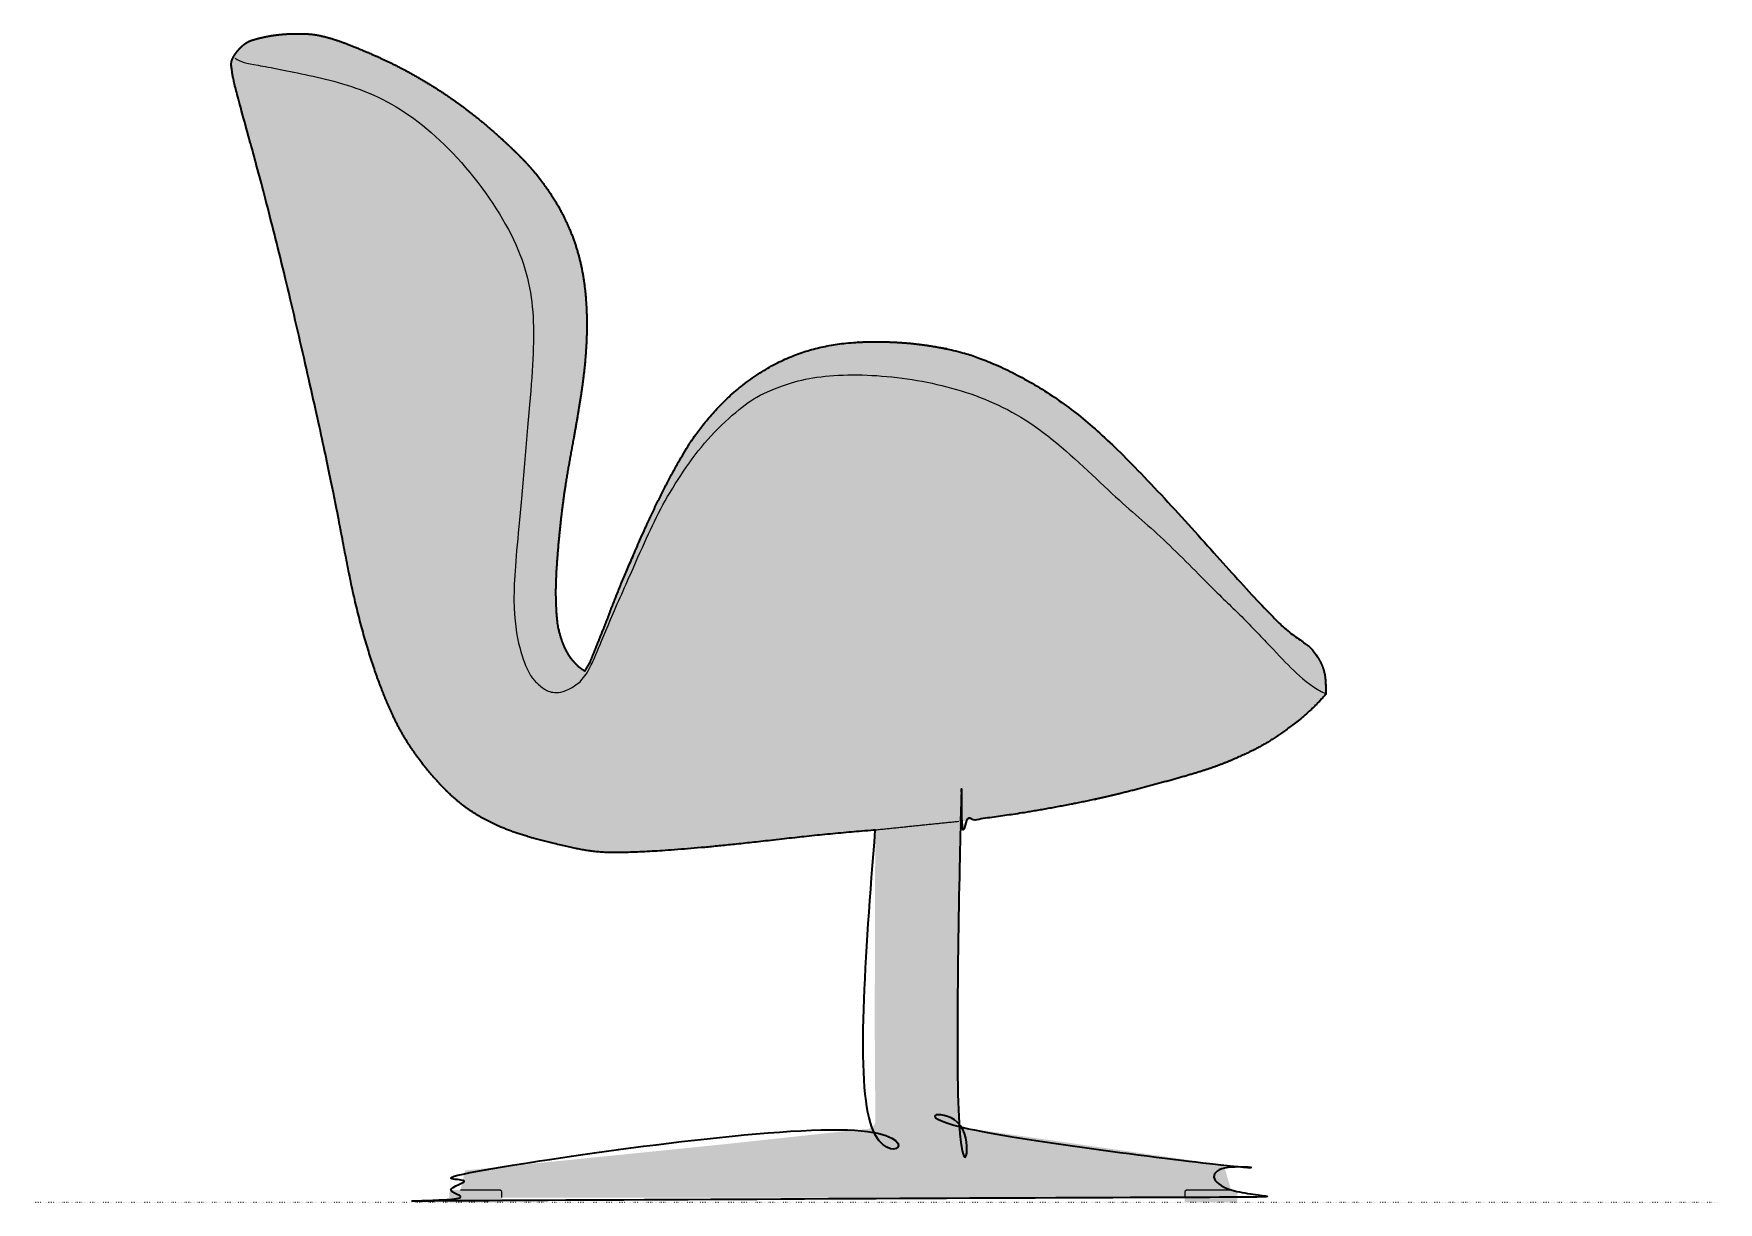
# Model space of a CAD drawing. Header units: millimetres. Extents: x 0 to 3327, y -1408 to 790.
# Drawn here: x 2037 to 3176, y 0 to 790 of the extents above; entities that cross this region are included whole.
import ezdxf

# ---------------------------------------------------------------- set-up
doc = ezdxf.new("R2010")
doc.units = ezdxf.units.MM
doc.linetypes.add('Dots', pattern=[1, 0, -1])
doc.layers.add('Blocks', color=7, linetype='Continuous')
doc.layers.add('Blocks$Fill', color=7, linetype='Continuous', true_color=0xffffff)
for name, color, linetype, lineweight, true_color in [('Blocks$Inner', 7, 'Continuous', 25, 0x007f00), ('Blocks$Outline', 7, 'Continuous', 35, 0xff3f3f), ('Groud', 7, 'Dots', 25, 0x243775)]:
    doc.layers.add(name, color=color, linetype=linetype, lineweight=lineweight, true_color=true_color)

# ---------------------------------------------------------------- blocks, each defined once
blk = doc.blocks.new('Swan Side 01')
at = {"layer": 'Blocks$Fill', "extrusion": (0, 0, -1)}
blk.add_hatch(color=256, dxfattribs=at).paths.add_polyline_path([(570.0552652609476, 251.5800615831148), (570.3601500342838, 251.5485948121049), (591.4799392894449, 249.844805281609), (681.0930082965772, 240.3926674179726), (706.060933588006, 238.2670820799489), (729.1347131663126, 236.8589755601967), (739.459078065699, 236.5036573661595), (744.1440627333211, 236.4368706398278), (748.4446044758939, 236.4530230574694), (752.3333671132981, 236.5574341164611), (755.8726029559416, 236.7496286131426), (759.1469614368646, 237.0276826685941), (762.2410919891068, 237.3896724038957), (765.2396440457082, 237.8336739401278), (768.2272670397086, 238.3577633983704), (774.5083235720664, 239.6385105652083), (789.2266924334235, 243.0210539627239), (797.0422862454448, 245.0159545549367), (804.627909758217, 247.1373977064916), (808.2200351778006, 248.229975093173), (811.6690067977277, 249.3459635174247), (814.9893339969311, 250.491365258787), (818.1955261543437, 251.6721825968001), (821.3020926488982, 252.894417811004), (824.3235428595276, 254.164073180939), (827.2743861651645, 255.4871509861452), (830.1691319447419, 256.8696535061628), (833.0199802628952, 258.3174906308662), (835.8298939270718, 259.8362026914675), (838.5995264304217, 261.4312376295128), (841.329531266095, 263.1080433865486), (844.0205619272418, 264.8720679041212), (846.673271907012, 266.7287591237769), (849.2883146985557, 268.683564987062), (851.8663437950232, 270.7419334355228), (854.4077205467377, 272.9067529717439), (856.9116377327159, 275.1706743424622), (859.3769959891479, 277.5237888554528), (861.8026959522235, 279.956187818491), (864.1876382581329, 282.4579625393518), (866.5307235430662, 285.0192043258104), (871.0869255947641, 290.2804543266219), (875.456331926343, 295.6656664712502), (879.5992712748532, 301.1205621625156), (881.571488788756, 303.8587412103071), (883.4698971068501, 306.595860991362), (885.2887654124551, 309.3257614545479), (887.02236288889, 312.0422825487329), (888.66808366501, 314.7433481409377), (890.2358216518107, 317.4432177707919), (891.7385957058235, 320.1602348960782), (893.1894246835794, 322.912742974579), (895.9873228364452, 328.5976058223536), (898.7336669626575, 334.6445539763753), (901.514975951408, 341.1897838544488), (904.3472408396592, 348.3272868965603), (907.2288207013157, 356.1405032982411), (910.1580746102825, 364.7128732550226), (913.122739351186, 374.0889007656805), (916.0680625515399, 384.1573450419661), (918.9286695495794, 394.7680290988749), (921.6391856835401, 405.7707759514026), (926.5231710837294, 428.5332649252501), (944.3543367076411, 517.1985005209067), (972.1061851828929, 637.6708229420225), (1003.331859023379, 756.1426643521208), (1004.056994489709, 759.3393773864747), (1004.560202219227, 761.8566637205593), (1004.905304494364, 763.8641897484754), (1005.359028214371, 767.0078712429017), (1005.436276658358, 767.6961903249178), (1005.466613233848, 768.0303667887013), (1005.490572642944, 768.3588281817995), (1005.507515834104, 768.6822797398106), (1005.516803755785, 769.001426698333), (1005.517797356446, 769.3169742929647), (1005.509857584542, 769.6296277593038), (1005.492345388532, 769.940092332949), (1005.464621716873, 770.2490732494982), (1005.446730874068, 770.4032277224862), (1005.426047518022, 770.5572757445497), (1005.402491767293, 770.7113054701382), (1005.375983740437, 770.8654050537018), (1005.346456472489, 771.0196561794012), (1005.313894664392, 771.1741146502422), (1005.278295933568, 771.3288297989416), (1005.239657897437, 771.483850958216), (1005.197978173421, 771.6392274607825), (1005.153254378939, 771.7950086393581), (1005.054665048263, 772.1079823554032), (1004.943870844777, 772.4231667680863), (1004.820852707846, 772.740956539142), (1004.685591576839, 773.0617463303049), (1004.538068391121, 773.38593080331), (1004.378264090059, 773.7139046198919), (1004.20615961302, 774.0460624417856), (1004.02173589937, 774.3827989307256), (1003.824973888476, 774.7245087484466), (1003.615854519705, 775.0715865566838), (1003.394358732423, 775.4244270171714), (1002.914161659795, 776.148974541838), (1002.385331185837, 776.8989795386343), (1001.81321982705, 777.6659539129889), (1001.204281100248, 778.4390804926405), (1000.564968522245, 779.2075421053273), (999.901735609855, 779.9605215787881), (999.221035879892, 780.6872017407613), (998.876152682325, 781.0372992136083), (998.52932284917, 781.3767654189854), (998.1813530700285, 781.7042482103598), (997.8330500345025, 782.0183954411989), (997.4849224564746, 782.3182022654648), (997.1362871469493, 782.6040530390991), (996.7861629412122, 782.8766794185383), (996.4335686745492, 783.1368130602186), (996.0775231822458, 783.3851856205765), (995.7170452995878, 783.6225287560485), (995.3511538618606, 783.849574123071), (994.9788677043498, 784.0670533780803), (994.5992056623411, 784.275698177513), (994.2111865711202, 784.4762401778053), (993.8138292659726, 784.6694110353935), (993.406152582184, 784.8559424067143), (992.9871753550399, 785.0365659482043), (992.5559164198258, 785.2120133162992), (992.1113946118278, 785.3830161674359), (991.6526287663308, 785.5503061580508), (990.6913348093628, 785.875694146911), (989.6786577581024, 786.1891303516237), (988.6241153271087, 786.4905878043828), (987.5372252309407, 786.7800395373822), (985.30447290132, 787.3228179728792), (983.0565424857145, 787.8172499156673), (980.8499757089846, 788.2631248280032), (978.6629143295327, 788.6602529909587), (976.4539001141472, 789.0084498903091), (974.1814748296165, 789.3075310118296), (971.8128819650055, 789.5571711001219), (969.3501718984866, 789.7564819350924), (966.804096730508, 789.9044345554742), (964.1854085615184, 789.9999999999997), (961.5158516174558, 790.0426320773367), (958.8611386262144, 790.0337156758937), (956.2979744411778, 789.9751184540138), (953.9030639157291, 789.8687080700399), (951.7159736666731, 789.711265401006), (950.6686240576054, 789.606360430859), (949.6277173644958, 789.4792241987063), (948.5749880165827, 789.3262750758583), (947.4921704431046, 789.1439314336258), (946.3609990732998, 788.9286116433193), (945.1632083364068, 788.6767340762494), (942.5332192207586, 788.0563689488168), (939.6486422423118, 787.2911322805874), (936.5944292896669, 786.3967101525751), (933.4555322514245, 785.3887886457942), (930.2868336655779, 784.2770161442068), (927.0229386676895, 783.0468902435678), (919.8277025756074, 780.1494178399469), (911.3354685617767, 776.5721887773868), (901.9293144406275, 772.3515730096657), (897.0509748114437, 770.0137023540109), (892.0302458031566, 767.4824663179999), (886.8001090331463, 764.7062191709147), (881.2935461187922, 761.6333151820372), (875.484293180161, 758.2374378563085), (869.5091043480691, 754.593587641305), (863.5454882560193, 750.8020942202625), (857.7709535375153, 746.9632872764164), (852.3109333401765, 743.1458244583982), (847.0825588680855, 739.2916752764238), (841.9508858394421, 735.3111372061041), (836.7809699724454, 731.1145077230505), (826.1640132623495, 722.0092649576097), (816.0390378141951, 712.7338294671074), (811.4873535456843, 708.3127207324039), (807.2394328728493, 703.9521769759676), (805.1933169612325, 701.7445755282483), (803.1798616402413, 699.492065601474), (801.1846401404446, 697.1746306211041), (799.1932256924113, 694.7722540125983), (797.1956441353848, 692.2698346188292), (795.199731743308, 689.6719329523232), (793.2177773987978, 686.9880249430206), (791.2620699844717, 684.227586520861), (789.3448983829469, 681.4000936157845), (787.4785514768406, 678.515022157731), (785.67531814877, 675.5818480766403), (783.9474872813523, 672.6100473024525), (782.305203823767, 669.6089408849214), (780.7500369914428, 666.5872303530577), (779.2814120663702, 663.5534623556864), (777.8987543305399, 660.5161835416318), (776.6014890659427, 657.4839405597189), (775.3890415545693, 654.4652800587722), (774.2608370784104, 651.4687486876167), (773.2163009194567, 648.5028930950771), (772.2542228401543, 645.5730674374468), (771.370850524769, 642.6718559008955), (770.5617961380227, 639.7886501790615), (769.8226718446366, 636.9128419655832), (769.1490898093324, 634.0338229540989), (768.5366621968312, 631.1409848382472), (767.9810011718548, 628.2237193116663), (767.4777188991245, 625.2714180679945), (767.0231499483882, 622.2757779605591), (766.6165185094982, 619.2377164814413), (765.946854546773, 613.0472200152399), (765.4682997699797, 606.7257098835511), (765.1804269381491, 600.298967300536), (765.0813407172212, 593.7904172678211), (765.1632734007724, 587.2140599368929), (765.4169891892882, 580.5815392467039), (765.8332522832543, 573.9044991362059), (766.4052184619355, 567.1761051398926), (767.135609819712, 560.315609174425), (769.0921227651883, 545.8014053848368), (779.9357695696062, 482.5477827428022), (782.0149800050947, 467.220057624275), (783.6594718061706, 452.2322380332369), (784.9214043046538, 438.1595804461359), (785.7622238184474, 425.9382922959179), (786.0086296916609, 420.7891639534363), (786.1450861355188, 416.1667233748477), (786.1822299507326, 411.8782046718072), (786.1306979380131, 407.7308419559697), (785.9996034968008, 403.5898660978555), (785.791966421451, 399.5524950034479), (785.5092831050483, 395.7739433375954), (785.340266729291, 394.0302293731426), (785.1530499406773, 392.4094257651469), (784.9483897909645, 390.9257856300329), (784.729323342397, 389.5729672175003), (784.4994576598413, 388.3394800605671), (784.2623998081639, 387.2138336922515), (784.021756852231, 386.1845376455716), (783.7811358569091, 385.2401014535457), (783.3143880075638, 383.5598467655282), (782.4733692467033, 380.768419918931), (782.0653773880688, 379.5508744172312), (781.6377084589167, 378.3858873695833), (781.1745444038847, 377.2341208642185), (780.6808612013062, 376.0975458233368), (780.1668333379375, 374.9884603776297), (779.6426353005359, 373.919162657789), (779.1159148881645, 372.8985186810114), (778.5842131491138, 371.9216660105134), (778.042544443981, 370.9803100960165), (777.4859231333629, 370.0661563872424), (776.9081983766364, 369.1714098142664), (776.2985585282975, 368.2902732285809), (775.978027680172, 367.853153159674), (775.6450267416217, 367.417448962032), (775.2980586068061, 366.9824984271357), (774.9356261698845, 366.5476393464659), (774.5576244122808, 366.1131134683412), (774.1695166644745, 365.6827783684324), (773.3904048692302, 364.8537266332968), (771.5002730583232, 362.9450818488586), (771.0550727834803, 362.5193162262573), (770.831233908719, 362.3176750993541), (770.592493660374, 362.1126095016207), (770.3282953769277, 361.8959302377361), (770.0280823968624, 361.6594481123789), (769.2969688505887, 361.1125230636877), (768.8718817922993, 360.8107330303339), (768.4126154783362, 360.4973436316056), (767.9233006095202, 360.1778190979757), (767.4080678866726, 359.8576236599172), (766.8710480106145, 359.5422215479031), (766.3163716821664, 359.2370769924065), (764.6962484756875, 361.8575972369512), (763.986969635288, 363.0917754083667), (763.6566008356128, 363.7008481722288), (763.3420600419313, 364.3087687847153), (763.0427553501971, 364.9181915247721), (762.7567844632486, 365.529811597566), (762.2159245219462, 366.760465488252), (740.3052766484434, 421.9251336310013), (724.7673551969801, 457.5051220171301), (717.124837703291, 473.7183970588511), (708.5853688442284, 490.4279325534802), (704.3298549524976, 498.252291675904), (700.3099165643255, 505.296038322521), (696.6288530536344, 511.3517351694416), (694.8689824496902, 514.0782117974184), (693.1248758549617, 516.6632157748581), (691.3680257006605, 519.1513285116002), (689.5699244179979, 521.5871314174834), (687.7020644381851, 524.0152059023469), (685.7359381924333, 526.4801333760299), (681.4324697992434, 531.6181277422321), (679.0898306247443, 534.2693328223347), (676.619524544542, 536.9540398599127), (674.0212538683113, 539.6562713745711), (671.294720905727, 542.3600498859157), (668.439627966464, 545.0493979135522), (665.4556773601969, 547.7083379770856), (662.3460225666346, 550.3213616367029), (659.1276217456227, 552.8748366149148), (655.820884227041, 555.355599674813), (652.446219340769, 557.7504875794893), (649.0240364166864, 560.0463370920355), (645.5747447846727, 562.2299849755432), (642.118753774608, 564.2882679931042), (638.6764727163716, 566.2080229078103), (635.2634519553387, 567.9797284986672), (631.8758058988669, 569.6084316083356), (628.5047899698089, 571.1028210953904), (625.1416595910177, 572.4715858184061), (621.7776701853463, 573.7234146359574), (618.4040771756472, 574.866996406619), (615.0121359847735, 575.9110199889656), (611.5931020355783, 576.8641742415718), (608.1372186165659, 577.7335969241778), (604.6306804788479, 578.5202214011856), (601.0586702391877, 579.2234299381623), (597.4063705143485, 579.8426048006753), (593.6589639210935, 580.3771282542917), (589.8016330761859, 580.8263825645789), (585.819560596389, 581.1897499971043), (581.6979290984663, 581.4666128174349), (577.430719977567, 581.6567984869512), (573.0471097423864, 581.7619152502859), (568.5850736800053, 581.7840165478844), (564.0825870775052, 581.7251558201928), (559.5776252219671, 581.5873865076563), (555.1081634004723, 581.3727620507208), (550.712176900102, 581.0833358898319), (546.4276410079374, 580.7211614654356), (542.2874216435763, 580.2896596376253), (538.3039472566833, 579.7977209450879), (530.8365097440267, 578.6735647991716), (524.0838811274175, 577.4307566943658), (518.104614064306, 576.1513602973496), (512.8897269963088, 574.8870177041744), (510.4859223421814, 574.2405041239223), (508.1601015017098, 573.5676847283789), (505.8689328952003, 572.856001297908), (503.5690849429593, 572.0928956128737), (498.7700246825079, 570.3621846005694), (493.4893310475954, 568.2912120886056), (487.7456662246184, 565.8601430910381), (481.6307553647629, 563.0652687761516), (475.2363236192149, 559.9028803122305), (468.6534715002028, 556.3777367909449), (461.9708009641258, 552.528468997503), (455.276289328425, 548.402175640499), (448.6579139105421, 544.0459554285264), (442.1780521047752, 539.4913001324394), (435.7966816128495, 534.7072737721335), (429.4481802133466, 529.6473334297646), (423.0669256848485, 524.2649361874885), (416.5697612056571, 518.4930507580941), (409.8033915529546, 512.1826923769015), (402.5969869036433, 505.1643879098636), (394.7797174346255, 497.2686642229337), (377.2493874145329, 478.8465311549085), (311.0035885652156, 406.1460105576217), (299.4328340151259, 394.0938941208124), (295.4839568840905, 390.2103815463896), (293.9169466745154, 388.7446695083829), (292.5588065193149, 387.5270390247085), (291.3624747812985, 386.5055291365129), (290.2808898232759, 385.6281788849428), (288.2737136984506, 384.0981134562661), (278.2391149351049, 376.8933945344261), (277.595801245083, 376.4119457070651), (276.9851639563749, 375.9295890219996), (276.6892665639695, 375.6839482698007), (276.3981393936397, 375.4331341975432), (276.1106494859677, 375.1754980200162), (275.8256638815361, 374.9093909520092), (275.5420496209271, 374.6331642083111), (275.2586737447232, 374.3451690037111), (274.9746155979475, 374.0441012164903), (274.6898037433867, 373.7300353788962), (274.1184823798201, 373.0645863355463), (273.545836591844, 372.3521754395772), (272.9729933172789, 371.5961562569045), (272.4010794939452, 370.7998823534441), (271.8312220596633, 369.9667072951117), (271.264547952254, 369.099984647823), (270.7021841095375, 368.2030679774937), (270.1458305110401, 367.2777738611293), (269.5994793031109, 366.3197709200936), (269.0676956738046, 365.3231907868405), (268.555044811176, 364.2821650938237), (268.307320788633, 363.7431512975456), (268.06609190328, 363.1908254734968), (267.8319288036238, 362.6244540757339), (267.6054021381713, 362.0433035583135), (267.3870825554293, 361.4466403752925), (267.1775407039047, 360.8337309807275), (266.9773472321043, 360.2038418286753), (266.787072788535, 359.5562393731926), (266.6072761874033, 358.8895457224941), (266.4384689057146, 358.1998056014266), (266.2811505861741, 357.4824193889953), (266.1358208714868, 356.7327874642048), (266.0029794043579, 355.9463102060601), (265.8831258274924, 355.1183879935662), (265.7767597835955, 354.2444212057279), (265.6843809153722, 353.3198102215501), (265.6064888655278, 352.3399554200379), (265.5435832767672, 351.300257180196), (265.4647300533182, 349.0229319015431), (265.451818386666, 346.4510374176306), (265.5088454184515, 343.5477767604979), (266.9277556035473, 341.8579613236061), (268.340272950487, 340.2404621287352), (269.7450974209674, 338.6923267370342), (271.140928976685, 337.2106027096521), (272.5264675793365, 335.7923376077379), (273.9004131906184, 334.4345789924405), (276.6083252858598, 331.8887714662924), (279.2542649559821, 329.5495606203997), (281.8278318945581, 327.3933269439544), (286.7162463513621, 323.5353130561739), (291.2166512484349, 320.147911977056), (295.3772693522627, 317.152858922985), (299.2726084729125, 314.494027370915), (302.9771764204511, 312.1152907977998), (306.5739254094263, 309.9560777700368), (310.1795852723088, 307.9380372117975), (313.9193302460503, 305.9783731366969), (317.9183345676021, 303.9942895583498), (322.2776419087526, 301.9245852823196), (327.0017736806358, 299.794438281963), (332.0711207292228, 297.6506213225848), (337.4660739004842, 295.5399071694898), (343.2080355673664, 293.4871593795542), (349.4824542107193, 291.4296046759389), (364.534502458137, 286.9613445865973), (402.1193572322809, 276.9093659318451), (417.4540539823869, 273.2686478982822), (431.3801142050135, 270.3381314778968), (461.9165207267538, 264.6641465438685), (476.4940273728241, 262.3128227772141), (490.8863499636234, 260.2564402317171), (512.3944177037338, 257.5311645725687), (513.4851851743115, 257.4185878445124), (513.4851851743078, 54.3881108902434), (513.4301041215276, 53.75068573457973), (513.266483845855, 53.12893974760412), (512.9979152707328, 52.53832453459027), (512.6314870131155, 51.99324309734867), (512.1760356666882, 51.50718974788741), (511.6426794819781, 51.09227919465694), (511.0447768450531, 50.75852497529296), (510.3969324080726, 50.51433694653484), (509.715185837621, 50.36560272650978), (337.2883729639098, 25.60790255089443), (337.1384324671106, 25.58397719305454), (336.9880601758459, 25.55510853408192), (336.8375342240145, 25.52121395246003), (336.6871434448913, 25.4822273832475), (336.5371859557361, 25.43810048000177), (336.3879675781444, 25.38880366146714), (336.239800106585, 25.33432702179906), (336.0929994411968, 25.27468108428324), (335.9478836044078, 25.20989738026078), (335.804770664177, 25.14002883727622), (335.6639765895313, 25.06514996329269), (335.5945467560378, 25.02586083402693), (335.525813066461, 24.98535681711222), (335.4578134523032, 24.94365324627737), (335.3905853040633, 24.90076675882498), (335.3241654043346, 24.85671527569135), (335.2585898619748, 24.81151797809399), (335.193894047591, 24.76519528082344), (335.1301125305782, 24.71776880225293), (335.0672790179445, 24.6692613311552), (335.0054262951493, 24.61969679043204), (334.9445861691721, 24.56910019787653), (334.8847894140171, 24.51749762410297), (334.8260657188528, 24.46491614779297), (334.7684436389681, 24.4113838084189), (334.7119505497133, 24.35692955661759), (334.6566126035844, 24.3015832023981), (334.6024546905881, 24.2453753613767), (334.5495004020115, 24.18833739924062), (334.4977719977016, 24.13050137464889), (334.4472903769467, 24.07189998078487), (334.3980750530265, 24.01256648577847), (334.3501441314884, 23.95253467222021), (334.3035142921816, 23.89183877598959), (334.2582007750669, 23.83051342462165), (334.2142173698023, 23.76859357543346), (334.1715764090849, 23.70611445363074), (334.1302887657127, 23.64311149061031), (334.0903638533156, 23.57962026266984), (334.0518096306857, 23.51567643032971), (334.0146326096253, 23.45131567846522), (333.9788378662137, 23.38657365743877), (333.9444290553816, 23.32148592541288), (333.9114084286713, 23.256087892015), (333.8797768550464, 23.19041476351443), (333.8495338446081, 23.12450148966055), (333.8206775750617, 23.05838271231982), (333.7932049207753, 22.99209271603691), (333.76711148426, 22.92566538063289), (333.7423916298978, 22.85913413594074), (333.7190385197419, 22.79253191876578), (333.6970441512068, 22.72589113214572), (333.6763993964641, 22.65924360697237), (329.3450435993864, 8.20775297941656), (326.4303239762721, 8.207752979416787), (325.3143361665725, 7.189758448920648), (325.3143361547609, -9.029286655991589e-15), (360.8228428974326, -9.195095474728141e-13), (360.8228428974353, 3.239783995479105), (822.5184575111161, 3.239783995480116), (822.5184575111152, -1.365163109643162e-13), (858.0269642537851, -2.381503228659446e-14), (858.0269642419735, 7.189758448920519), (856.9109764322757, 8.207752979416773), (850.4764298787704, 8.20775297941609), (847.5253296889077, 21.03535416232544), (847.5155434505403, 21.06537448900916), (847.5049843699154, 21.0946521331176), (847.4936510205182, 21.12318313171121), (847.481541975834, 21.15096352185046), (847.4686558093483, 21.17798934059581), (847.4619208596439, 21.19121804727716), (847.4549910945461, 21.20425662500771), (847.4478663357406, 21.21710457842002), (847.440546404913, 21.22976141214664), (847.4330311237491, 21.24222663082013), (847.4253203139342, 21.25449973907304), (847.4174137971543, 21.26658024153795), (847.4093113950951, 21.27846764284739), (847.401012929442, 21.29016144763394), (847.3925182218808, 21.30166116053014), (847.3838270940971, 21.31296628616856), (847.3749393677767, 21.32407632918176), (847.3658548646052, 21.33499079420229), (847.3565734062684, 21.3457091858627), (847.3470948144517, 21.35623100879556), (847.3374189108408, 21.36655576763343), (847.3275455171215, 21.37668296700886), (847.3174744549796, 21.38661211155441), (847.3072055461005, 21.39634270590264), (847.2967386121697, 21.4058742546861), (847.2860734748733, 21.41520626253736), (847.2752099558968, 21.42433823408896), (847.2637678159904, 21.43357040620343), (847.2521139403132, 21.44258839143397), (847.240248906284, 21.45139242432644), (847.2281732913217, 21.45998273942669), (847.2158876728454, 21.46835957128058), (847.2033926282743, 21.47652315443396), (847.1906887350269, 21.48447372343269), (847.1777765705225, 21.49221151282262), (847.16465671218, 21.49973675714959), (847.1513297374181, 21.50704969095948), (847.1377962236562, 21.51415054879812), (847.1240567483129, 21.52103956521138), (847.1101118888073, 21.52771697474511), (847.0959622225585, 21.53418301194515), (847.0670507795066, 21.54648190752761), (847.037327038509, 21.5579381283256), (847.0067956189174, 21.56855355070593), (846.9754611400833, 21.57833005103545), (846.9433282213587, 21.58726950568098), (846.910401482095, 21.59537379100935), (846.8766855416444, 21.60264478338738), (846.8421850193582, 21.60908435918191), (846.8069045345883, 21.61469439475977), (758.9515558513285, 30.43293336125637), (671.094452509958, 39.36764052096895), (589.0418543460082, 48.22857380621359), (582.2712553589263, 48.89199907913267), (575.5006491511194, 49.55536304244559), (575.3607979362637, 49.57055766089263), (575.2213284212376, 49.58871187154612), (575.0823125368125, 49.60980833577622), (574.9438222137602, 49.63382971495312), (574.8059293828519, 49.660758670447), (574.6687059748592, 49.69057786362799), (574.5322239205535, 49.72326995586631), (574.3965551507064, 49.7588176085321), (574.2617715960891, 49.79720348299555), (574.1279451874733, 49.83841024062683), (573.9951478556304, 49.88242054279611), (573.8634515313317, 49.92921705087358), (573.7329281453492, 49.97878242622938), (573.6036496284538, 50.0310993302337), (573.4756879114173, 50.08615042425672), (573.3491149250109, 50.1439183696686), (573.2240019824058, 50.20438164191228), (573.1004179263708, 50.26750197272175), (572.9784309820749, 50.33323690790377), (572.8581093746864, 50.4015439932651), (572.7395213293738, 50.47238077461248), (572.6227350713057, 50.54570479775266), (572.5078188256507, 50.62147360849242), (572.3948408175775, 50.69964475263849), (572.2838692722544, 50.78017577599763), (572.1749724148501, 50.86302422437661), (572.0682184705332, 50.94814764358217), (571.9636756644722, 51.03550357942105), (571.8614122218357, 51.12504957770003), (571.7614963677922, 51.21674318422586), (571.6639963275104, 51.31054194480527), (571.5689803261586, 51.40640340524505), (571.4765087243708, 51.50428129710259), (571.3866104246399, 51.60411409493793), (571.2993064649249, 51.70583645906176), (571.2146178831844, 51.80938304978478), (571.1325657173765, 51.9146885274177), (571.05317100546, 52.0216875522712), (570.9764547853931, 52.13031478465597), (570.9024380951348, 52.24050488488271), (570.8311419726433, 52.35219251326212), (570.7625874558772, 52.46531233010488), (570.6967955827951, 52.5797989957217), (570.6337873913553, 52.69558717042327), (570.5735839195165, 52.81261151452028), (570.5162062052372, 52.93080668832344), (570.4616752864757, 53.05010735214343), (570.4100122011907, 53.17044816629094), (570.3612375986302, 53.29176572614283), (570.3153705731986, 53.41400436734056), (570.2724298305909, 53.53711036059173), (570.2324340765008, 53.66102997660396), (570.1954020166227, 53.78570948608487), (570.161352356651, 53.91109515974205), (570.13030380228, 54.03713326828311), (570.1022750592037, 54.1637700824157), (570.0772848331167, 54.29095187284739), (570.0553518297129, 54.41862491028581), (570.0364947546868, 54.54673546543857), (570.0207323137327, 54.67522980901327), (570.0080832125445, 54.80405421171753), (569.9985661568169, 54.93315494425897), (569.9921998522439, 55.06247827734519), (569.9890030045199, 55.19197048168381), (570.4242981352904, 120.7297045762222)], flags=0)
at = {"layer": 'Blocks$Inner'}
for points in [[(-822.5184575111152, 3.239783995479229), (-822.5184575111152, 7.189743464192361), (-823.6344965132175, 8.20775297941691), (-850.4764298787741, 8.20775297941691)], [(-329.3450435993882, 8.20775297941691), (-359.7068038953303, 8.20775297941691), (-360.8228428974335, 7.189743464192361), (-360.8228428974335, 3.239783995479229)]]:
    blk.add_lwpolyline(points, dxfattribs=at)
blk.add_rational_spline([(-570.0552652609522, 251.5800615831149), (-570.1444888744063, 229.8102872971413), (-570.2616080098323, 186.1939649010592), (-570.547687360764, 120.7289681248785), (-570.245073746275, 77.03738773184614), (-569.9890030045208, 55.19197048168371), (-569.9975677195507, 54.50099058728028), (-570.2867536866324, 53.12885624572664), (-571.4600837246144, 51.3202062567816), (-573.2867933718717, 50.02873915861619), (-574.7538860159384, 49.62847793738183), (-575.5006491511213, 49.55536304244561), (-577.7575178870575, 49.33424172134073), (-580.0143866229928, 49.11312040023677), (-582.2712553589281, 48.8919990791328), (-584.5281216879539, 48.67085732149371), (-586.7849880169815, 48.44971556385372), (-589.0418543460091, 48.22857380621372), (-616.3929817065181, 45.38125050658484), (-643.7440293833005, 42.42769005997108), (-671.09445250996, 39.36764052096909), (-700.378026473617, 36.37210750891427), (-758.9441395689573, 30.41463855243455), (-817.5194639672272, 24.53241613493083), (-846.8069045345892, 21.61469439475968), (-846.9971388078038, 21.58698297649244), (-847.3062695102171, 21.4630083138718), (-847.4751947942759, 21.19743601294704), (-847.5253296889096, 21.03535416232535), (-848.5090297521965, 16.75948710135526), (-849.4927298154844, 12.48362004038609), (-850.4764298787723, 8.207752979416), (-852.6212787299419, 8.20775297941691), (-854.7661275811088, 8.20775297941691), (-856.9109764322757, 8.20775297941691), (-857.2829723688419, 7.868421469252098), (-857.6549683054081, 7.529089959086377), (-858.0269642419744, 7.189758448920657), (-858.0269642459107, 4.793172299280741), (-858.0269642498479, 2.396586149639916), (-858.0269642537851, 0), (-846.190795339563, 0), (-834.3546264253391, 0), (-822.5184575111152, 0), (-822.5184575111152, 1.079927998493076), (-822.5184575111152, 2.159855996987062), (-822.5184575111152, 3.239783995480138), (-668.6199193065559, 3.239783995479229), (-514.7213811019956, 3.239783995479229), (-360.8228428974353, 3.239783995479229), (-360.8228428974335, 2.159855996986153), (-360.8228428974335, 1.079927998492167), (-360.8228428974335, -9.094947017729282e-13), (-348.9866739832096, 0), (-337.1505050689857, 0), (-325.3143361547618, 0), (-325.3143361586981, 2.396586149639916), (-325.3143361626353, 4.793172299280741), (-325.3143361665725, 7.189758448920657), (-325.6863321031406, 7.529089959086377), (-326.0583280397068, 7.868421469252098), (-326.430323976273, 8.20775297941691), (-327.4018971839769, 8.20775297941691), (-328.3734703916816, 8.20775297941691), (-329.3450435993864, 8.20775297941691), (-330.7888288650802, 13.02491652193476), (-332.2326141307722, 17.84208006445351), (-333.6763993964641, 22.65924360697227), (-334.1534473973461, 24.25090567230239), (-335.5014093541456, 25.35132349257809), (-337.2883729639098, 25.60790255089432), (-394.7639772551474, 33.86046927610005), (-452.2395815463842, 42.11303600130486), (-509.715185837621, 50.36560272650968), (-509.9424346944361, 50.41518079985144), (-510.1696835512548, 50.4647588731932), (-510.3969324080736, 50.51433694653497), (-510.6128805537355, 50.59573295612154), (-510.8288286993948, 50.6771289657072), (-511.044776845054, 50.75852497529286), (-511.244077724029, 50.86977638174812), (-511.443378603004, 50.98102778820248), (-511.642679481979, 51.09227919465684), (-511.8204648768824, 51.23058271240097), (-511.9982502717858, 51.36888623014329), (-512.1760356666891, 51.50718974788742), (-512.327852782164, 51.66920753104114), (-512.4796698976397, 51.83122531419485), (-512.6314870131155, 51.99324309734857), (-512.7536297656534, 52.17493690976244), (-512.875772518194, 52.35663072217631), (-512.9979152707347, 52.53832453459017), (-513.0874381291087, 52.73519627226142), (-513.1769609874827, 52.93206800993266), (-513.2664838458568, 53.12893974760391), (-513.3210239377477, 53.33618840992949), (-513.3755640296386, 53.54343707225416), (-513.4301041215294, 53.75068573457975), (-513.4484644724562, 53.9631607864676), (-513.4668248233829, 54.17563583835545), (-513.4851851743097, 54.3881108902433), (-513.4851851743115, 122.0649365416666), (-513.4851851743124, 189.7417621930899), (-513.4851851743133, 257.4185878445123), (-513.1215960174522, 257.4561134205314), (-512.7580068605939, 257.4936389965496), (-512.3944177037356, 257.5311645725687), (-511.1052802869099, 257.6795732369419), (-490.2441586349232, 260.1967798883388), (-462.8056241291515, 264.3305519257037), (-430.0324692089989, 270.4658916720573), (-405.3451842649347, 275.8346702534482), (-361.3029371249477, 287.6516229052204), (-336.6500819840976, 295.3269056452546), (-316.893178341571, 304.2801975307002), (-303.2872120552356, 311.5180415820432), (-287.821031960194, 322.339380927926), (-273.0911027948396, 334.3373356715065), (-265.5088454184524, 343.547776760498), (-265.2599687209831, 351.7643351597771), (-266.3395132477172, 360.3433049464757), (-270.6441872827281, 368.4893661868255), (-275.2968422785952, 374.917638171185), (-279.7204860712309, 377.9110951507018), (-288.5557204352763, 384.2231613488993), (-295.698914378373, 389.7849401912972), (-325.2456261419911, 421.200442610786), (-357.892098726722, 458.1215409690258), (-396.8642364821035, 500.0603771667711), (-423.3292599526185, 525.248935701492), (-448.2202778165183, 544.5334971521925), (-475.7371122445666, 560.8928082608963), (-500.24921492051, 571.3125516776054), (-515.8861761684466, 576.0300926320988), (-544.8337647915441, 581.475239578097), (-583.344610713003, 582.3959178481264), (-611.9753669472466, 577.7407659340051), (-638.3125337114843, 567.8260638652837), (-666.8333345050432, 548.2031160517226), (-687.0881924295272, 525.6114997903396), (-699.2295249314539, 508.2316850430989), (-717.8532072306189, 473.237989972391), (-732.1066723658223, 441.1267374204435), (-740.5262938054866, 421.6254417439513), (-747.6198123028926, 403.9222973897595), (-753.7839443192661, 387.5684424168785), (-759.1190561211733, 374.3819490269134), (-761.2203665059023, 369.2184029871396), (-763.1760472395181, 364.2875218938852), (-765.143885604919, 361.0852553950353), (-766.3163716821664, 359.2370769924064), (-767.815378760486, 360.032261971287), (-770.5248435503217, 361.9580300515127), (-771.6084738143254, 363.0551905370494), (-775.1165478546463, 366.5537273922555), (-777.5390917863988, 370.0157359727245), (-779.6426237999394, 373.7802670403007), (-781.7462248170614, 378.3781718128066), (-783.1987276853233, 383.0223699259723), (-785.3451924870342, 390.8914290764733), (-786.3388020106067, 407.8684683590154), (-786.0837870986261, 424.0197492232828), (-783.8993925055793, 451.6822885233614), (-780.2754737160822, 482.6445248826922), (-774.613330047734, 513.0263084026838), (-768.6287462356604, 546.947489204962), (-765.4244216007583, 573.9921670864906), (-764.6730810608342, 600.5108372663099), (-766.9658157848044, 625.7582876514862), (-772.3299691947004, 648.0845205357118), (-783.0121129531381, 672.9209887761299), (-799.306502680869, 695.8918081744823), (-814.9212304778621, 712.1453026015297), (-837.242802292857, 731.9299582220438), (-856.7933801853869, 746.8219108485973), (-882.2093981906974, 762.5621220420644), (-902.1303037645821, 772.7294920753675), (-920.8452733947461, 780.62934771446), (-933.4548181100836, 785.6496241064733), (-946.0686476734727, 789.1048877344119), (-953.2498412144714, 789.9912294133746), (-964.3503709630186, 790.1424430323286), (-974.4611263025681, 789.4389984573081), (-982.8939728044088, 787.9467492094163), (-992.3022373940848, 785.6775041990304), (-997.8128502172385, 782.6450709427672), (-1003.444661943986, 775.8525846770935), (-1005.893471965594, 770.8384375998867), (-1005.237352636258, 765.9860952455701), (-1004.093859074704, 758.406912603773), (-998.3783652052043, 737.2422404520621), (-973.4569144084771, 646.9063664202804), (-940.4310882582495, 501.1572315189505), (-930.944752804372, 451.655710629354), (-922.2137604191239, 405.1257471230974), (-910.0353196203769, 362.4659565866705), (-898.5934087610685, 333.2876660603579), (-887.9930471112948, 312.2507030301504), (-871.5685801270974, 289.9632171114399), (-852.2541859489047, 269.5791544838212), (-830.6127388474288, 256.1717655664133), (-806.3096503298366, 246.9517042875023), (-771.9161183825317, 238.8458035225285), (-753.0758175724332, 235.4961450136343), (-706.4482381831012, 237.8877547677512), (-657.4968312232004, 242.5553283950549), (-598.2669332866253, 249.6257616680314), (-570.3601500342838, 251.548594812105), (-570.2585217765045, 251.5590837357749), (-570.156893518727, 251.5695726594449), (-570.0552652609495, 251.5800615831149)], [1, 1, 1, 1, 1, 1, 1, 1, 1, 1, 1, 1, 1, 1, 1, 1, 1, 1, 0.9565779474539962, 0.955647047729863, 0.9547224850410434, 1, 1, 1, 1, 1, 1, 1, 1, 1, 1, 1, 1, 1, 1, 1, 1, 1, 1, 1, 1, 1, 1, 1, 1, 1, 1, 1, 1, 1, 1, 1, 1, 1, 1, 1, 1, 1, 1, 1, 1, 1, 1, 1, 1, 1, 1, 1, 0.8931937456220375, 0.8931937456220375, 1, 1, 1, 1, 1, 1, 1, 1, 1, 1, 1, 1, 1, 1, 1, 1, 1, 1, 1, 1, 1, 1, 1, 1, 1, 1, 1, 1, 1, 1, 1, 1, 1, 1, 1, 1, 1, 1, 1, 1, 1, 1, 1, 1, 1, 1, 1, 1, 1, 1, 1, 1, 1, 1, 1, 1, 1, 1, 1, 1, 1, 1, 1, 1, 1, 1, 1, 1, 1, 1, 1, 1, 1, 1, 1, 1, 1, 1, 1, 1, 1, 1, 1, 1, 1, 1, 1, 1, 1, 1, 1, 1, 1, 1, 1, 1, 1, 1, 1, 1, 1, 1, 1, 1, 1, 1, 1, 1, 1, 1, 1, 1, 1, 1, 1, 1, 1, 1, 1, 1, 1, 1, 1, 1, 1, 1, 1, 1, 1, 1, 1, 1, 1, 1, 1, 1, 1, 1, 1, 1, 1], degree=3, knots=[0, 0, 0, 0, 0.3321616759474182, 0.6654950092809031, 0.9988283426141606, 0.9988283426141606, 0.9988283426141606, 1.248828342614161, 1.498828342614161, 1.748828342614161, 1.998828342614161, 1.998828342614161, 1.998828342614161, 2.998828342614161, 2.998828342614161, 2.998828342614161, 3.998828342614161, 3.998828342614161, 3.998828342614161, 4.007776918220316, 4.007776918220316, 4.007776918220316, 4.507776918220316, 5.007689621865666, 5.007689621865666, 5.007689621865666, 5.507689621865666, 5.99122403993124, 5.99122403993124, 5.99122403993124, 6.99122403993124, 6.99122403993124, 6.99122403993124, 7.99122403993124, 7.99122403993124, 7.99122403993124, 8.99122403993124, 8.99122403993124, 8.99122403993124, 9.99122403993124, 9.99122403993124, 9.99122403993124, 10.99122403993124, 10.99122403993124, 10.99122403993124, 11.99122403993124, 11.99122403993124, 11.99122403993124, 12.99122403993124, 12.99122403993124, 12.99122403993124, 13.99122403993124, 13.99122403993124, 13.99122403993124, 14.99122403993124, 14.99122403993124, 14.99122403993124, 15.99122403993124, 15.99122403993124, 15.99122403993124, 16.99122403993124, 16.99122403993124, 16.99122403993124, 17.99122403993124, 17.99122403993124, 17.99122403993124, 18.99122403993124, 18.99122403993124, 18.99122403993124, 23.58241511656115, 23.58241511656115, 23.58241511656115, 24.58241511656115, 24.58241511656115, 24.58241511656115, 25.58241511656115, 25.58241511656115, 25.58241511656115, 26.58241511656115, 26.58241511656115, 26.58241511656115, 27.58241511656115, 27.58241511656115, 27.58241511656115, 28.58241511656115, 28.58241511656115, 28.58241511656115, 29.58241511656115, 29.58241511656115, 29.58241511656115, 30.58241511656115, 30.58241511656115, 30.58241511656115, 31.58241511656115, 31.58241511656115, 31.58241511656115, 32.58241511656115, 32.58241511656115, 32.58241511656115, 33.58241511656115, 33.58241511656115, 33.58241511656115, 34.58241511656115, 34.58241511656115, 34.58241511656115, 35.58241511656115, 35.58241511656115, 35.58241511656115, 59.83102980863893, 84.07964450071671, 108.3282591927945, 132.5768738848722, 156.82548857695, 181.0741032690278, 205.3227179611056, 229.5713326531834, 253.8199473452611, 278.0685620373389, 278.0685620373389, 278.0685620373389, 300.7866352187533, 323.5047084001677, 346.222781581582, 368.9408547629964, 391.6589279444108, 414.3770011258252, 437.0950743072395, 459.813147488654, 482.5312206700683, 505.2492938514827, 527.9673670328971, 550.6854402143115, 573.4035133957259, 596.1215865771403, 618.8396597585546, 641.5577329399689, 664.2758061213833, 686.9938793027977, 709.7119524842121, 732.4300256656265, 755.148098847041, 777.8661720284553, 800.5842452098696, 823.302318391284, 846.0203915726984, 868.7384647541128, 891.4565379355272, 914.1746111169415, 936.8926842983559, 959.6107574797702, 959.6107574797702, 959.6107574797702, 984.0696770423087, 1008.528596604848, 1032.987516167386, 1057.446435729925, 1081.905355292464, 1106.364274855003, 1130.823194417541, 1155.28211398008, 1179.741033542619, 1204.199953105157, 1228.658872667696, 1253.117792230235, 1277.576711792774, 1302.035631355312, 1326.494550917851, 1350.95347048039, 1375.412390042929, 1399.871309605468, 1424.330229168007, 1448.789148730545, 1473.248068293084, 1497.706987855623, 1522.165907418161, 1546.6248269807, 1571.083746543239, 1595.542666105778, 1620.001585668316, 1644.460505230855, 1668.919424793394, 1693.378344355933, 1717.837263918471, 1742.29618348101, 1766.755103043549, 1791.214022606087, 1815.672942168626, 1840.131861731165, 1864.590781293704, 1889.049700856242, 1913.508620418781, 1937.96753998132, 1962.426459543859, 1986.885379106398, 2011.344298668936, 2035.803218231475, 2060.262137794014, 2084.721057356553, 2109.179976919091, 2133.63889648163, 2158.097816044169, 2182.556735606708, 2207.015655169246, 2231.474574731785, 2255.933494294324, 2280.392413856862, 2304.851333419401, 2304.851333419401, 2304.851333419401, 2305.126261248192, 2305.126261248192, 2305.126261248192, 2305.126261248192], dxfattribs=at)
blk.add_open_spline([(-1002.986335076964, 773.5361399394387), (-999.4630440066494, 770.8357861771956), (-991.4880869420513, 769.4574058915332), (-954.8902105597435, 762.7728500117164), (-905.9809731335372, 750.8246759334306), (-858.123348341428, 716.672460558947), (-812.8144506063909, 655.7336461769983), (-799.1066561918333, 606.2396624525572), (-802.5336047954734, 551.014796402128), (-811.3857305231013, 453.2610545385869), (-815.9974586281769, 404.2040836611668), (-810.8342971133998, 372.3579124384114), (-803.7128507797433, 356.3170773137635), (-800.1956469584266, 352.273942380154), (-793.8668245295685, 346.4447962935128), (-786.8448140941609, 343.717784349541), (-777.4487194055673, 345.5943037811539), (-769.6984928994934, 351.9240382906219), (-765.8862152722104, 356.015996990639), (-763.454770489242, 360.6527243209302), (-759.9249160765485, 367.3994848775701), (-750.5047628786997, 391.2128458507023), (-732.5500188594069, 431.2584585827126), (-722.2635096978056, 455.0633894848161), (-711.1173491740537, 476.8311815460038), (-695.9648318405534, 500.3934189796773), (-679.5320392054, 520.9208682475155), (-658.5620569695384, 539.4505756426779), (-646.3494988584971, 547.16454274429), (-612.9552962300904, 559.9010951182509), (-558.8266430356061, 559.9010951182509), (-504.2353517796309, 548.5070590755813), (-457.0462695075157, 524.8749843204168), (-406.6187208049605, 475.0788268006054), (-376.6302819681287, 450.5684702712942), (-338.4292713612494, 411.2160908488786), (-322.2071980500832, 396.3039820670183), (-299.1747199363863, 371.9470864057603), (-286.2514347076349, 358.072736523719), (-273.2622725047759, 347.5121217681553), (-265.6186636562588, 343.9427644524048)], degree=3, knots=[0, 0, 0, 0, 36.57898047939909, 73.15796095879824, 109.7369414381974, 146.3159219175965, 182.8949023969956, 219.4738828763948, 256.0528633557939, 292.6318438351931, 329.2108243145922, 365.7898047939913, 402.3687852733905, 438.9477657527896, 475.5267462321887, 512.1057267115879, 548.684707190987, 548.684707190987, 548.684707190987, 579.6879432120683, 610.6911792331496, 641.6944152542309, 672.6976512753122, 703.7008872963936, 734.7041233174748, 765.7073593385562, 796.7105953596375, 827.7138313807188, 858.7170674018001, 889.7203034228814, 920.7235394439627, 951.726775465044, 982.7300114861254, 1013.733247507207, 1044.736483528288, 1075.73971954937, 1106.742955570451, 1137.746191591532, 1168.749427612613, 1199.752663633695, 1199.752663633695, 1199.752663633695, 1199.752663633695], dxfattribs=at)
blk.add_open_spline([(-513.4851851743115, 257.4185878445123), (-541.7702252176323, 254.4993247138109), (-570.0552652609531, 251.5800615831095)], degree=2, dxfattribs=at)
at = {"layer": 'Blocks$Outline'}
blk.add_rational_spline([(-570.0552652609522, 251.5800615831149), (-570.1444888744063, 229.8102872971413), (-570.2616080098323, 186.1939649010592), (-570.547687360764, 120.7289681248785), (-570.245073746275, 77.03738773184614), (-569.9890030045208, 55.19197048168371), (-569.9975677195507, 54.50099058728028), (-570.2867536866324, 53.12885624572664), (-571.4600837246144, 51.3202062567816), (-573.2867933718717, 50.02873915861619), (-574.7538860159384, 49.62847793738183), (-575.5006491511213, 49.55536304244561), (-577.7575178870575, 49.33424172134073), (-580.0143866229928, 49.11312040023677), (-582.2712553589281, 48.8919990791328), (-584.5281216879539, 48.67085732149371), (-586.7849880169815, 48.44971556385372), (-589.0418543460091, 48.22857380621372), (-616.3929817065181, 45.38125050658484), (-643.7440293833005, 42.42769005997108), (-671.09445250996, 39.36764052096909), (-700.378026473617, 36.37210750891427), (-758.9441395689573, 30.41463855243455), (-817.5194639672272, 24.53241613493083), (-846.8069045345892, 21.61469439475968), (-846.9971388078038, 21.58698297649244), (-847.3062695102171, 21.4630083138718), (-847.4751947942759, 21.19743601294704), (-847.5253296889096, 21.03535416232535), (-848.5090297521965, 16.75948710135526), (-849.4927298154844, 12.48362004038609), (-850.4764298787723, 8.207752979416), (-852.6212787299419, 8.20775297941691), (-854.7661275811088, 8.20775297941691), (-856.9109764322757, 8.20775297941691), (-857.2829723688419, 7.868421469252098), (-857.6549683054081, 7.529089959086377), (-858.0269642419744, 7.189758448920657), (-858.0269642459107, 4.793172299280741), (-858.0269642498479, 2.396586149639916), (-858.0269642537851, 0), (-846.190795339563, 0), (-834.3546264253391, 0), (-822.5184575111152, 0), (-822.5184575111152, 1.079927998493076), (-822.5184575111152, 2.159855996987062), (-822.5184575111152, 3.239783995480138), (-668.6199193065559, 3.239783995479229), (-514.7213811019956, 3.239783995479229), (-360.8228428974353, 3.239783995479229), (-360.8228428974335, 2.159855996986153), (-360.8228428974335, 1.079927998492167), (-360.8228428974335, -9.094947017729282e-13), (-348.9866739832096, 0), (-337.1505050689857, 0), (-325.3143361547618, 0), (-325.3143361586981, 2.396586149639916), (-325.3143361626353, 4.793172299280741), (-325.3143361665725, 7.189758448920657), (-325.6863321031406, 7.529089959086377), (-326.0583280397068, 7.868421469252098), (-326.430323976273, 8.20775297941691), (-327.4018971839769, 8.20775297941691), (-328.3734703916816, 8.20775297941691), (-329.3450435993864, 8.20775297941691), (-330.7888288650802, 13.02491652193476), (-332.2326141307722, 17.84208006445351), (-333.6763993964641, 22.65924360697227), (-334.1534473973461, 24.25090567230239), (-335.5014093541456, 25.35132349257809), (-337.2883729639098, 25.60790255089432), (-394.7639772551474, 33.86046927610005), (-452.2395815463842, 42.11303600130486), (-509.715185837621, 50.36560272650968), (-509.9424346944361, 50.41518079985144), (-510.1696835512548, 50.4647588731932), (-510.3969324080736, 50.51433694653497), (-510.6128805537355, 50.59573295612154), (-510.8288286993948, 50.6771289657072), (-511.044776845054, 50.75852497529286), (-511.244077724029, 50.86977638174812), (-511.443378603004, 50.98102778820248), (-511.642679481979, 51.09227919465684), (-511.8204648768824, 51.23058271240097), (-511.9982502717858, 51.36888623014329), (-512.1760356666891, 51.50718974788742), (-512.327852782164, 51.66920753104114), (-512.4796698976397, 51.83122531419485), (-512.6314870131155, 51.99324309734857), (-512.7536297656534, 52.17493690976244), (-512.875772518194, 52.35663072217631), (-512.9979152707347, 52.53832453459017), (-513.0874381291087, 52.73519627226142), (-513.1769609874827, 52.93206800993266), (-513.2664838458568, 53.12893974760391), (-513.3210239377477, 53.33618840992949), (-513.3755640296386, 53.54343707225416), (-513.4301041215294, 53.75068573457975), (-513.4484644724562, 53.9631607864676), (-513.4668248233829, 54.17563583835545), (-513.4851851743097, 54.3881108902433), (-513.4851851743115, 122.0649365416666), (-513.4851851743124, 189.7417621930899), (-513.4851851743133, 257.4185878445123), (-513.1215960174522, 257.4561134205314), (-512.7580068605939, 257.4936389965496), (-512.3944177037356, 257.5311645725687), (-511.1052802869099, 257.6795732369419), (-490.2441586349232, 260.1967798883388), (-462.8056241291515, 264.3305519257037), (-430.0324692089989, 270.4658916720573), (-405.3451842649347, 275.8346702534482), (-361.3029371249477, 287.6516229052204), (-336.6500819840976, 295.3269056452546), (-316.893178341571, 304.2801975307002), (-303.2872120552356, 311.5180415820432), (-287.821031960194, 322.339380927926), (-273.0911027948396, 334.3373356715065), (-265.5088454184524, 343.547776760498), (-265.2599687209831, 351.7643351597771), (-266.3395132477172, 360.3433049464757), (-270.6441872827281, 368.4893661868255), (-275.2968422785952, 374.917638171185), (-279.7204860712309, 377.9110951507018), (-288.5557204352763, 384.2231613488993), (-295.698914378373, 389.7849401912972), (-325.2456261419911, 421.200442610786), (-357.892098726722, 458.1215409690258), (-396.8642364821035, 500.0603771667711), (-423.3292599526185, 525.248935701492), (-448.2202778165183, 544.5334971521925), (-475.7371122445666, 560.8928082608963), (-500.24921492051, 571.3125516776054), (-515.8861761684466, 576.0300926320988), (-544.8337647915441, 581.475239578097), (-583.344610713003, 582.3959178481264), (-611.9753669472466, 577.7407659340051), (-638.3125337114843, 567.8260638652837), (-666.8333345050432, 548.2031160517226), (-687.0881924295272, 525.6114997903396), (-699.2295249314539, 508.2316850430989), (-717.8532072306189, 473.237989972391), (-732.1066723658223, 441.1267374204435), (-740.5262938054866, 421.6254417439513), (-747.6198123028926, 403.9222973897595), (-753.7839443192661, 387.5684424168785), (-759.1190561211733, 374.3819490269134), (-761.2203665059023, 369.2184029871396), (-763.1760472395181, 364.2875218938852), (-765.143885604919, 361.0852553950353), (-766.3163716821664, 359.2370769924064), (-767.815378760486, 360.032261971287), (-770.5248435503217, 361.9580300515127), (-771.6084738143254, 363.0551905370494), (-775.1165478546463, 366.5537273922555), (-777.5390917863988, 370.0157359727245), (-779.6426237999394, 373.7802670403007), (-781.7462248170614, 378.3781718128066), (-783.1987276853233, 383.0223699259723), (-785.3451924870342, 390.8914290764733), (-786.3388020106067, 407.8684683590154), (-786.0837870986261, 424.0197492232828), (-783.8993925055793, 451.6822885233614), (-780.2754737160822, 482.6445248826922), (-774.613330047734, 513.0263084026838), (-768.6287462356604, 546.947489204962), (-765.4244216007583, 573.9921670864906), (-764.6730810608342, 600.5108372663099), (-766.9658157848044, 625.7582876514862), (-772.3299691947004, 648.0845205357118), (-783.0121129531381, 672.9209887761299), (-799.306502680869, 695.8918081744823), (-814.9212304778621, 712.1453026015297), (-837.242802292857, 731.9299582220438), (-856.7933801853869, 746.8219108485973), (-882.2093981906974, 762.5621220420644), (-902.1303037645821, 772.7294920753675), (-920.8452733947461, 780.62934771446), (-933.4548181100836, 785.6496241064733), (-946.0686476734727, 789.1048877344119), (-953.2498412144714, 789.9912294133746), (-964.3503709630186, 790.1424430323286), (-974.4611263025681, 789.4389984573081), (-982.8939728044088, 787.9467492094163), (-992.3022373940848, 785.6775041990304), (-997.8128502172385, 782.6450709427672), (-1003.444661943986, 775.8525846770935), (-1005.893471965594, 770.8384375998867), (-1005.237352636258, 765.9860952455701), (-1004.093859074704, 758.406912603773), (-998.3783652052043, 737.2422404520621), (-973.4569144084771, 646.9063664202804), (-940.4310882582495, 501.1572315189505), (-930.944752804372, 451.655710629354), (-922.2137604191239, 405.1257471230974), (-910.0353196203769, 362.4659565866705), (-898.5934087610685, 333.2876660603579), (-887.9930471112948, 312.2507030301504), (-871.5685801270974, 289.9632171114399), (-852.2541859489047, 269.5791544838212), (-830.6127388474288, 256.1717655664133), (-806.3096503298366, 246.9517042875023), (-771.9161183825317, 238.8458035225285), (-753.0758175724332, 235.4961450136343), (-706.4482381831012, 237.8877547677512), (-657.4968312232004, 242.5553283950549), (-598.2669332866253, 249.6257616680314), (-570.3601500342838, 251.548594812105), (-570.2585217765045, 251.5590837357749), (-570.156893518727, 251.5695726594449), (-570.0552652609495, 251.5800615831149)], [1, 1, 1, 1, 1, 1, 1, 1, 1, 1, 1, 1, 1, 1, 1, 1, 1, 1, 0.9565779474539962, 0.955647047729863, 0.9547224850410434, 1, 1, 1, 1, 1, 1, 1, 1, 1, 1, 1, 1, 1, 1, 1, 1, 1, 1, 1, 1, 1, 1, 1, 1, 1, 1, 1, 1, 1, 1, 1, 1, 1, 1, 1, 1, 1, 1, 1, 1, 1, 1, 1, 1, 1, 1, 1, 0.8931937456220375, 0.8931937456220375, 1, 1, 1, 1, 1, 1, 1, 1, 1, 1, 1, 1, 1, 1, 1, 1, 1, 1, 1, 1, 1, 1, 1, 1, 1, 1, 1, 1, 1, 1, 1, 1, 1, 1, 1, 1, 1, 1, 1, 1, 1, 1, 1, 1, 1, 1, 1, 1, 1, 1, 1, 1, 1, 1, 1, 1, 1, 1, 1, 1, 1, 1, 1, 1, 1, 1, 1, 1, 1, 1, 1, 1, 1, 1, 1, 1, 1, 1, 1, 1, 1, 1, 1, 1, 1, 1, 1, 1, 1, 1, 1, 1, 1, 1, 1, 1, 1, 1, 1, 1, 1, 1, 1, 1, 1, 1, 1, 1, 1, 1, 1, 1, 1, 1, 1, 1, 1, 1, 1, 1, 1, 1, 1, 1, 1, 1, 1, 1, 1, 1, 1, 1, 1, 1, 1, 1, 1, 1, 1, 1, 1], degree=3, knots=[0, 0, 0, 0, 0.3321616759474182, 0.6654950092809031, 0.9988283426141606, 0.9988283426141606, 0.9988283426141606, 1.248828342614161, 1.498828342614161, 1.748828342614161, 1.998828342614161, 1.998828342614161, 1.998828342614161, 2.998828342614161, 2.998828342614161, 2.998828342614161, 3.998828342614161, 3.998828342614161, 3.998828342614161, 4.007776918220316, 4.007776918220316, 4.007776918220316, 4.507776918220316, 5.007689621865666, 5.007689621865666, 5.007689621865666, 5.507689621865666, 5.99122403993124, 5.99122403993124, 5.99122403993124, 6.99122403993124, 6.99122403993124, 6.99122403993124, 7.99122403993124, 7.99122403993124, 7.99122403993124, 8.99122403993124, 8.99122403993124, 8.99122403993124, 9.99122403993124, 9.99122403993124, 9.99122403993124, 10.99122403993124, 10.99122403993124, 10.99122403993124, 11.99122403993124, 11.99122403993124, 11.99122403993124, 12.99122403993124, 12.99122403993124, 12.99122403993124, 13.99122403993124, 13.99122403993124, 13.99122403993124, 14.99122403993124, 14.99122403993124, 14.99122403993124, 15.99122403993124, 15.99122403993124, 15.99122403993124, 16.99122403993124, 16.99122403993124, 16.99122403993124, 17.99122403993124, 17.99122403993124, 17.99122403993124, 18.99122403993124, 18.99122403993124, 18.99122403993124, 23.58241511656115, 23.58241511656115, 23.58241511656115, 24.58241511656115, 24.58241511656115, 24.58241511656115, 25.58241511656115, 25.58241511656115, 25.58241511656115, 26.58241511656115, 26.58241511656115, 26.58241511656115, 27.58241511656115, 27.58241511656115, 27.58241511656115, 28.58241511656115, 28.58241511656115, 28.58241511656115, 29.58241511656115, 29.58241511656115, 29.58241511656115, 30.58241511656115, 30.58241511656115, 30.58241511656115, 31.58241511656115, 31.58241511656115, 31.58241511656115, 32.58241511656115, 32.58241511656115, 32.58241511656115, 33.58241511656115, 33.58241511656115, 33.58241511656115, 34.58241511656115, 34.58241511656115, 34.58241511656115, 35.58241511656115, 35.58241511656115, 35.58241511656115, 59.83102980863893, 84.07964450071671, 108.3282591927945, 132.5768738848722, 156.82548857695, 181.0741032690278, 205.3227179611056, 229.5713326531834, 253.8199473452611, 278.0685620373389, 278.0685620373389, 278.0685620373389, 300.7866352187533, 323.5047084001677, 346.222781581582, 368.9408547629964, 391.6589279444108, 414.3770011258252, 437.0950743072395, 459.813147488654, 482.5312206700683, 505.2492938514827, 527.9673670328971, 550.6854402143115, 573.4035133957259, 596.1215865771403, 618.8396597585546, 641.5577329399689, 664.2758061213833, 686.9938793027977, 709.7119524842121, 732.4300256656265, 755.148098847041, 777.8661720284553, 800.5842452098696, 823.302318391284, 846.0203915726984, 868.7384647541128, 891.4565379355272, 914.1746111169415, 936.8926842983559, 959.6107574797702, 959.6107574797702, 959.6107574797702, 984.0696770423087, 1008.528596604848, 1032.987516167386, 1057.446435729925, 1081.905355292464, 1106.364274855003, 1130.823194417541, 1155.28211398008, 1179.741033542619, 1204.199953105157, 1228.658872667696, 1253.117792230235, 1277.576711792774, 1302.035631355312, 1326.494550917851, 1350.95347048039, 1375.412390042929, 1399.871309605468, 1424.330229168007, 1448.789148730545, 1473.248068293084, 1497.706987855623, 1522.165907418161, 1546.6248269807, 1571.083746543239, 1595.542666105778, 1620.001585668316, 1644.460505230855, 1668.919424793394, 1693.378344355933, 1717.837263918471, 1742.29618348101, 1766.755103043549, 1791.214022606087, 1815.672942168626, 1840.131861731165, 1864.590781293704, 1889.049700856242, 1913.508620418781, 1937.96753998132, 1962.426459543859, 1986.885379106398, 2011.344298668936, 2035.803218231475, 2060.262137794014, 2084.721057356553, 2109.179976919091, 2133.63889648163, 2158.097816044169, 2182.556735606708, 2207.015655169246, 2231.474574731785, 2255.933494294324, 2280.392413856862, 2304.851333419401, 2304.851333419401, 2304.851333419401, 2305.126261248192, 2305.126261248192, 2305.126261248192, 2305.126261248192], dxfattribs=at)

msp = doc.modelspace()

# ---------------------------------------------------------------- linework, layer by layer
at = {"layer": 'Groud'}
msp.add_lwpolyline([(2037.080737340621, 0), (3176.201960162275, 0)], dxfattribs=at)

# ---------------------------------------------------------------- block references
at = {"layer": 'Blocks'}
msp.add_blockref('Swan Side 01', (3176.201960162275, 0), dxfattribs=at)

doc.saveas('drawing.dxf')
